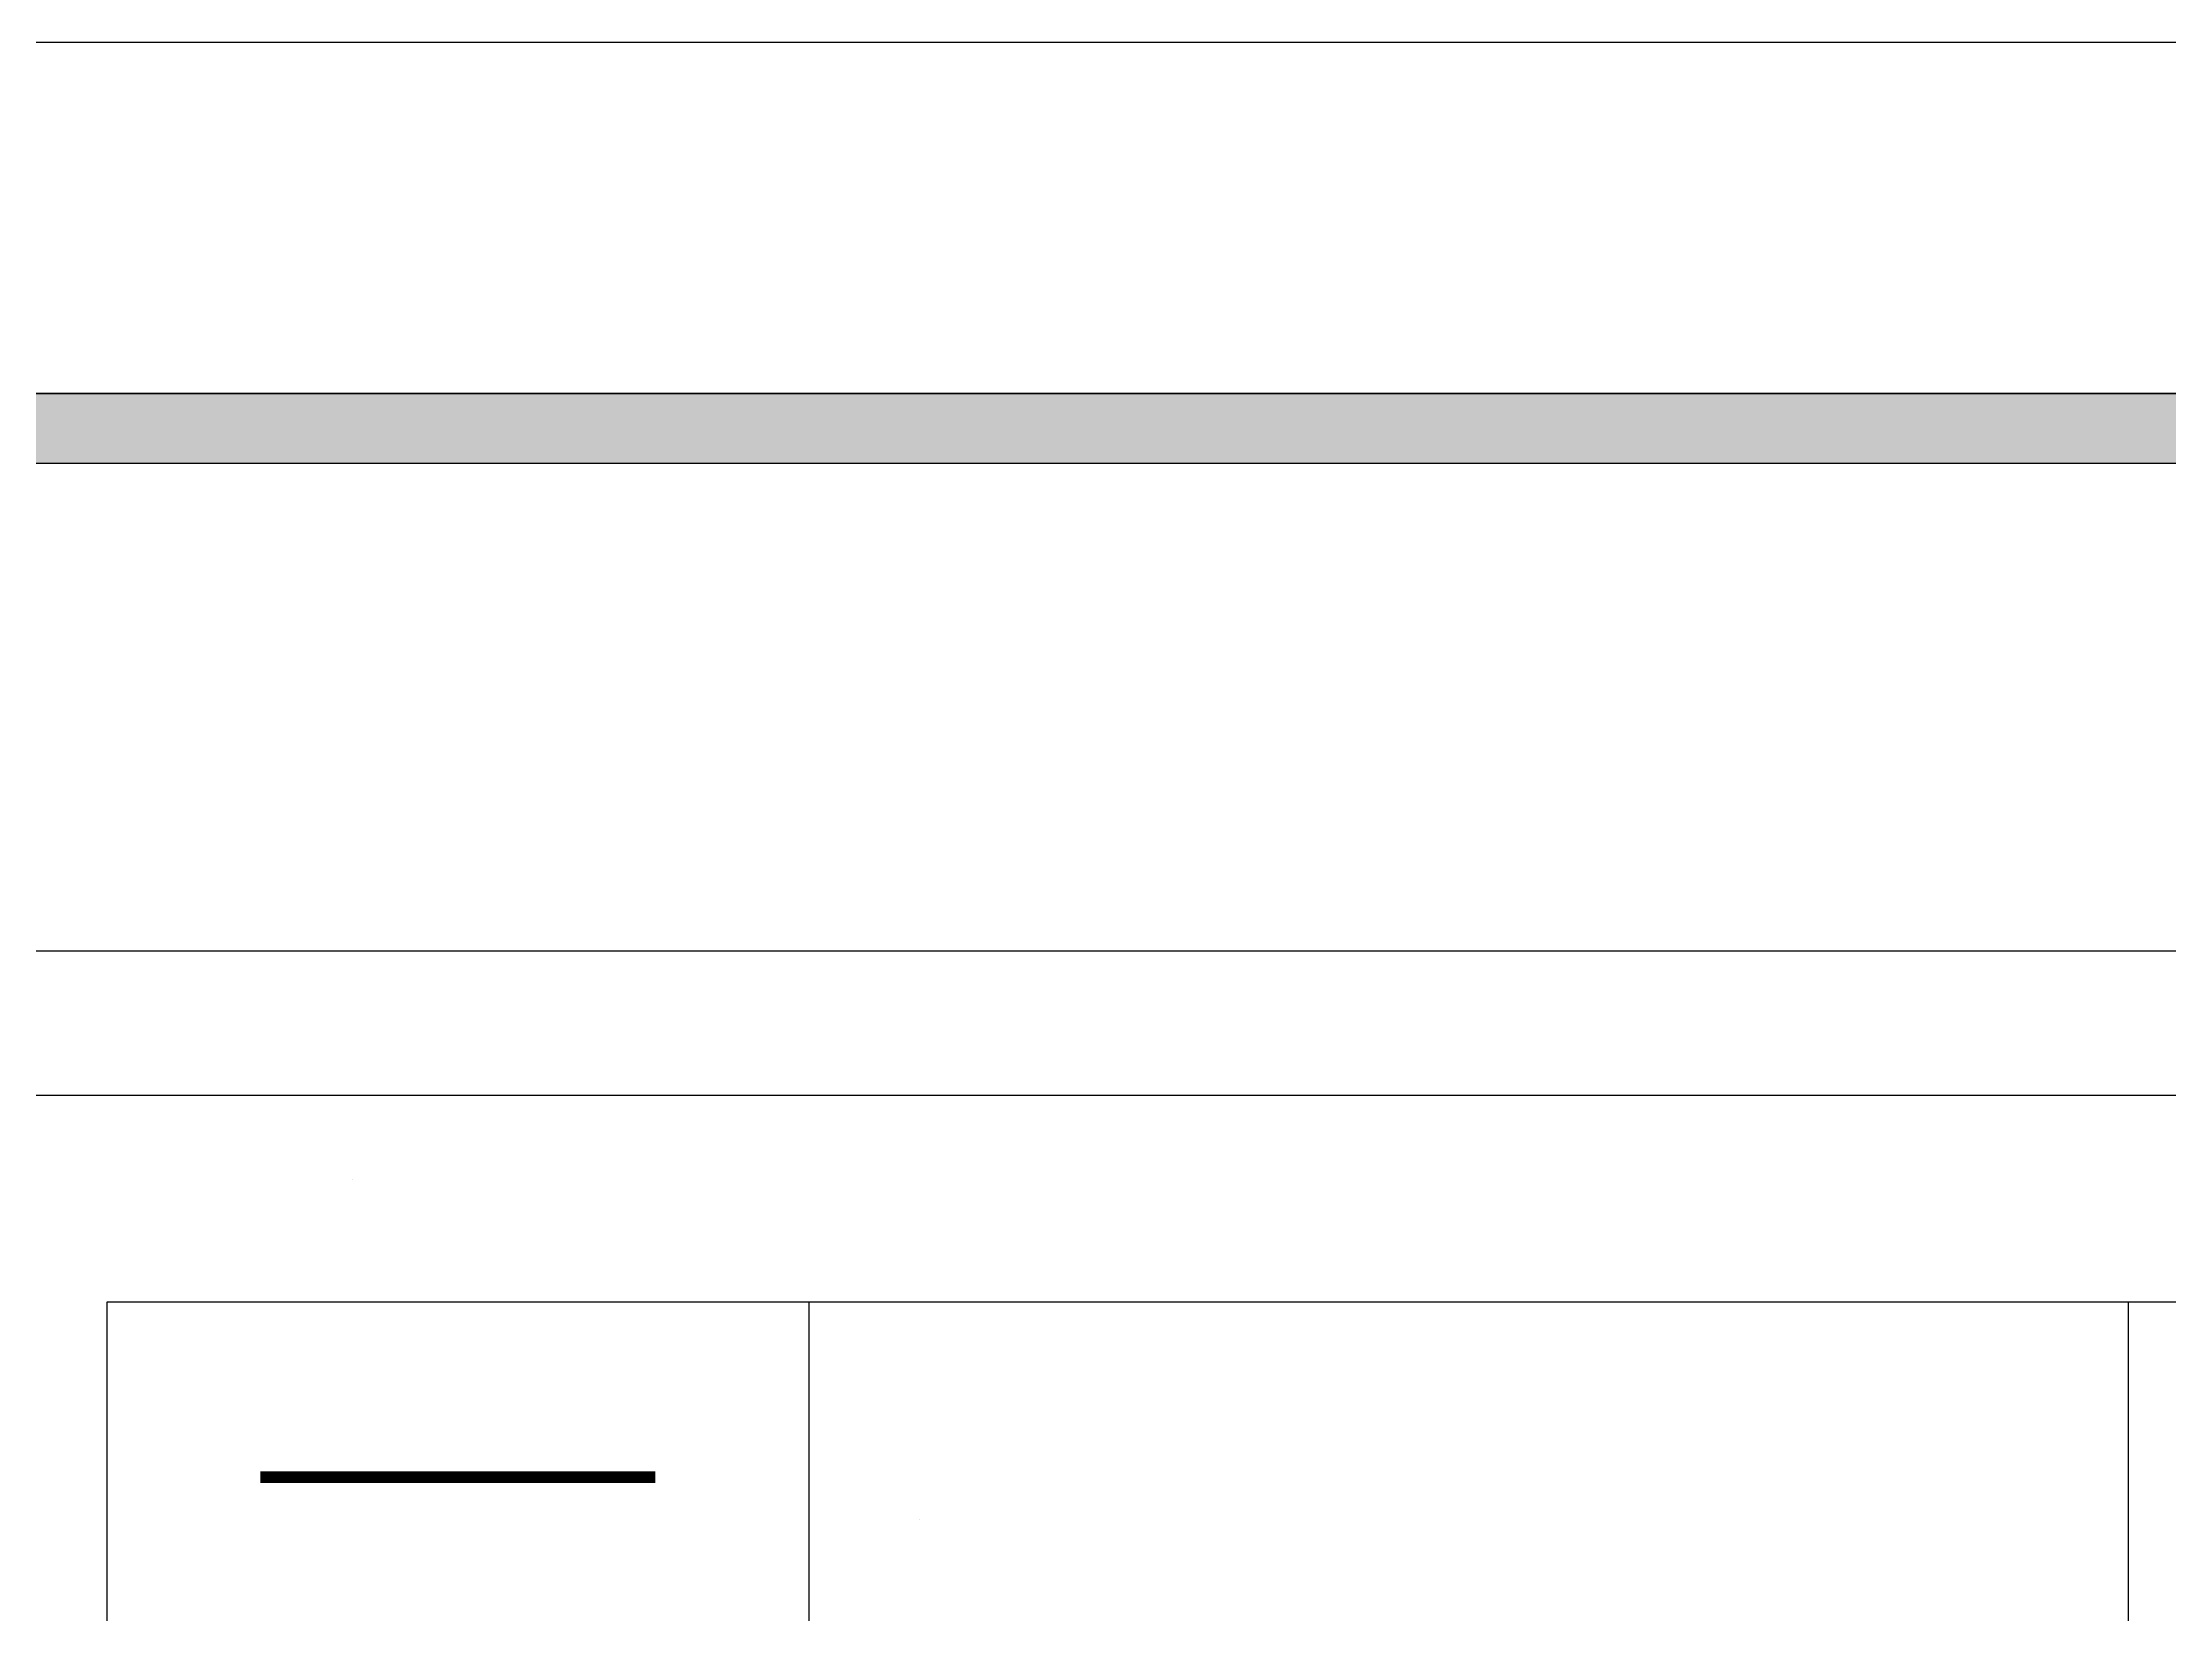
# Model space of a CAD drawing. Header units: millimetres. Extents: x -7413 to 64677, y 6112 to 38711.
# Drawn here: x 40257 to 42075, y 23187 to 24532 of the extents above; entities that cross this region are included whole.
import ezdxf
from ezdxf.enums import TextEntityAlignment as Align

# ---------------------------------------------------------------- set-up
doc = ezdxf.new("R2010")
doc.units = ezdxf.units.MM
doc.header["$LTSCALE"] = 100
doc.linetypes.add('HID', pattern=[2.3, 1.5, -0.8])
doc.layers.get('Defpoints').update_dxf_attribs({"color": 139})
for name, color, linetype in [('0-ELC TEXT', 7, 'Continuous'), ('06-LIGHT', 4, 'Continuous'), ('FORM(YOURNAME)-1', 1, 'Continuous'), ('FORM(YOURNAME)-11', 1, 'Continuous')]:
    doc.layers.add(name, color=color, linetype=linetype)
doc.styles.get("Standard").update_dxf_attribs({"font": 'arial.ttf'})
doc.styles.add('YOURNAME', font='Dotum.ttf')

# ---------------------------------------------------------------- blocks, each defined once
blk = doc.blocks.new('FORM-ELEVATION')
at = {"layer": 'FORM(YOURNAME)-11'}
h = blk.add_hatch(color=256, dxfattribs=at)
h.dxf.hatch_style = 1
h.paths.add_polyline_path([(-10308.6, 35708.2), (71691.4, 35708.2), (71691.4, 35508.2), (-10308.6, 35508.2)])
h.paths.add_polyline_path([(-10308.6, -21491.8), (71691.4, -21491.8), (71691.4, -21691.8), (-10308.6, -21691.8)])
at = {"layer": 'Defpoints', "color": 158}
for points in [[(-10308.6, -21691.8), (71691.4, -21691.8), (71691.4, 35708.2), (-10308.6, 35708.2)], [(-8308.6, 33708.2), (61071.4, 33708.2), (61071.4, -19691.8), (-8308.6, -19691.8)]]:
    blk.add_lwpolyline(points, close=True, dxfattribs=at)
at = {"layer": 'FORM(YOURNAME)-11', "color": 250}
blk.add_lwpolyline([(-11308.6, -22691.8), (72691.4, -22691.8), (72691.4, 36708.2), (-11308.6, 36708.2)], close=True, dxfattribs=at)
at = {"layer": 'FORM(YOURNAME)-11'}
blk.add_lwpolyline([(-10308.6, 35708.2), (71691.4, 35708.2), (71691.4, 35508.2), (-10308.6, 35508.2)], close=True, dxfattribs=at)
at = {"layer": 'FORM(YOURNAME)-11', "color": 3, "style": 'YOURNAME'}
for tag, height, p in [('1', 450.5, (71040.9, -1219.3)), ('2', 450.5, (71040.9, -1862.9)), ('3', 450.5, (71040.9, -3150)), ('4', 450.5, (71040.9, -5080.7)), ('5', 514.9, (71040.9, -7397.6)), ('6', 514.9, (71040.9, -9650.1)), ('7', 514.9, (71040.9, -11902.6)), ('8', 514.9, (71040.9, -14155.1)), ('9', 514.9, (71040.9, -16407.6)), ('10', 514.9, (66790.6, -18595.7)), ('11', 514.9, (71040.9, -18660.1)), ('12', 514.9, (66790.6, -20848.2)), ('13', 514.9, (71040.9, -20848.2))]:
    blk.add_attdef(tag, text='', height=height, dxfattribs=at).set_placement(p, align=Align.MIDDLE_RIGHT)

msp = doc.modelspace()

# ---------------------------------------------------------------- linework, layer by layer
at = {"layer": '0-ELC TEXT'}
msp.add_line((40911.7, 23454.8), (40911.7, 21954.8), dxfattribs=at)
msp.add_lwpolyline([(40311.7, 21954.8), (40311.7, 23454.8), (42040, 23454.8), (42040, 21954.8)], dxfattribs=at)
at = {"layer": '06-LIGHT', "color": 10, "linetype": 'HID', "const_width": 10}
msp.add_lwpolyline([(40780.6, 23304.8), (40442.9, 23304.8)], dxfattribs=at)
at = {"layer": 'Defpoints'}
for points in [[(40011.7, 23754.8), (60825.7, 23754.8), (60825.7, 7734.8), (40011.7, 7734.8)], [(40311.7, 23454.8), (60525.7, 23454.8), (60525.7, 8034.8), (40311.7, 8034.8)]]:
    msp.add_lwpolyline(points, close=True, dxfattribs=at)

# ---------------------------------------------------------------- block references
at = {"layer": 'FORM(YOURNAME)-1', "xscale": 0.3, "yscale": 0.3, "zscale": 0.3}
msp.add_blockref('FORM-ELEVATION', (42270.1, 13519.1), dxfattribs=at)

# ---------------------------------------------------------------- texts
at = {"layer": '0-ELC TEXT'}
for s, p in [('* 조명 기구 스펙 *', (40520, 23559.3)), ('간접조명', (41005.6, 23268.9))]:
    msp.add_text(s, height=0.2, dxfattribs=at).set_placement(p)

doc.saveas('drawing.dxf')
